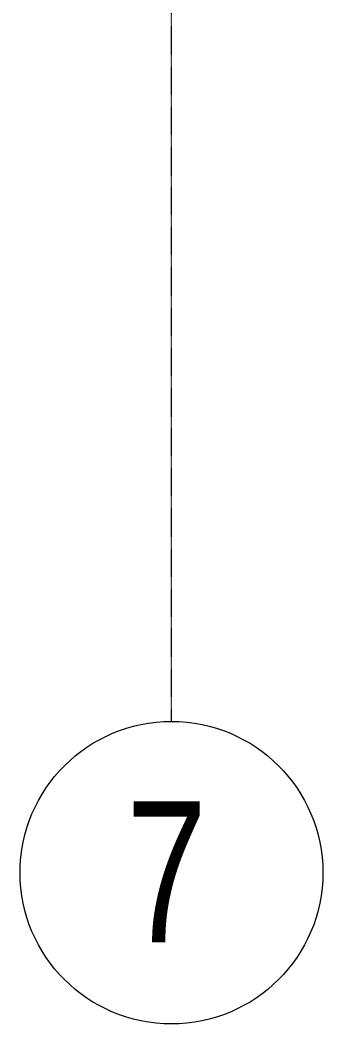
# Model space of a CAD drawing. Header units: millimetres. Extents: x -900 to 75397, y -21218 to 30654.
# Drawn here: x 3007 to 3907, y -5286 to -2299 of the extents above; entities that cross this region are included whole.
import ezdxf

# ---------------------------------------------------------------- set-up
doc = ezdxf.new("R2010")
doc.units = ezdxf.units.MM
doc.header["$LTSCALE"] = 0.9
doc.linetypes.add('Grid Line', pattern=[3.33375, 1.905, -0.47625, 0.47625, -0.47625])
doc.layers.add('E_EJES', color=8, linetype='Continuous', lineweight=9)
doc.layers.add('E_EJES-1', color=8, linetype='Grid Line', lineweight=9)
doc.styles.add('Swis721 LtCn BT', font='swisscl.ttf', dxfattribs={"height": 0.42})

# ---------------------------------------------------------------- blocks, each defined once
blk = doc.blocks.new('Grid - CNI_NOMBRE EJES-372759-PLANTA DE PISO 14 N_E_ _56_55m')
at = {"layer": 'E_EJES'}
blk.add_circle((0, 0), 0.003, dxfattribs=at)

msp = doc.modelspace()

# ---------------------------------------------------------------- linework, layer by layer
at = {"layer": 'E_EJES-1'}
msp.add_line((3457.4, -4386.1), (3457.4, 29754.4), dxfattribs=at)

# ---------------------------------------------------------------- block references
at = {"layer": 'E_EJES', "xscale": 150000.0000000019, "yscale": 150000.0000000019, "zscale": 150000.0000000019}
msp.add_blockref('Grid - CNI_NOMBRE EJES-372759-PLANTA DE PISO 14 N_E_ _56_55m', (3457.4, -4836.1), dxfattribs=at)

# ---------------------------------------------------------------- texts
at = {"layer": 'E_EJES', "insert": (3323, -4623.5), "char_height": 420, "width": 312.658, "attachment_point": 1, "style": 'Swis721 LtCn BT'}
msp.add_mtext('7', dxfattribs=at)

doc.saveas('drawing.dxf')
